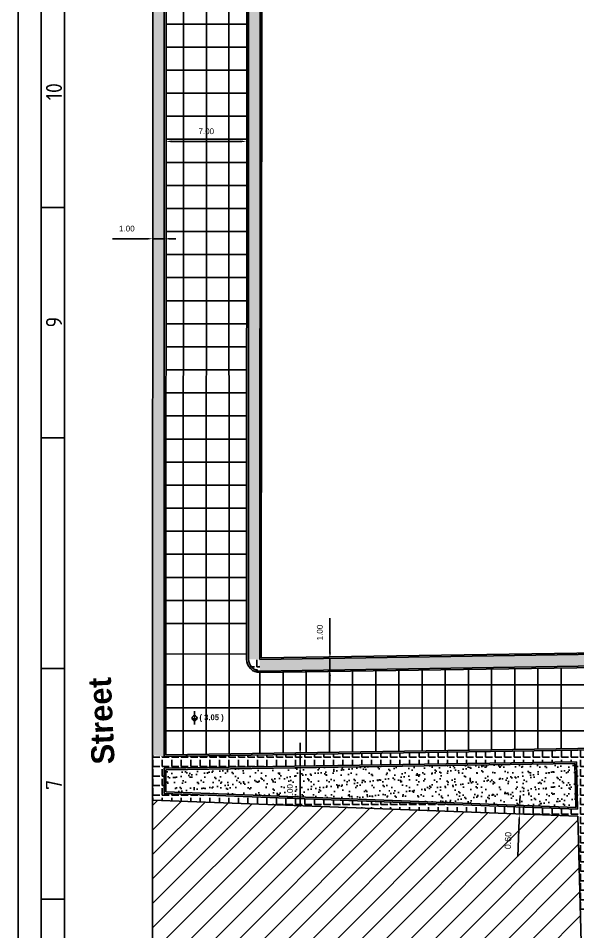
# Model space of a CAD drawing. Header units: inches. Extents: x 17 to 217, y 4 to 204.
# Drawn here: x 17.4 to 66, y 73.5 to 152.8 of the extents above; entities that cross this region are included whole.
import ezdxf

# ---------------------------------------------------------------- set-up
doc = ezdxf.new("R2010")
doc.units = ezdxf.units.IN
doc.header["$MEASUREMENT"] = 0
doc.layers.add('035', color=5, linetype='Continuous')
doc.layers.add('TEXT', color=6, linetype='Continuous')
doc.styles.add('Annotative', font='arial.ttf')
doc.styles.add('ISO Proportional', font='isocp.shx')
doc.styles.add('ROMANTIC', font='romab___.ttf')
doc.styles.get("Standard").update_dxf_attribs({"font": 'arial.ttf'})
doc.dimstyles.new('basem', dxfattribs={"dimtxt": 1.5, "dimasz": 0.5, "dimexe": 1.25, "dimexo": 0.625, "dimtad": 1, "dimzin": 1, "dimdsep": 46, "dimlunit": 6, "dimtxsty": 'Standard', "dimcen": 0.3, "dimse1": 1, "dimse2": 1, "dimadec": 0, "dimazin": 0, "dimtfac": 1, "dimtmove": 0, "dimatfit": 3, "dimfxl": 1, "dimtolj": 1, "dimtzin": 0, "dimarcsym": 0})
pattern_1 = [(0, (-17.9424, -42.48056), (0, 0.825), [0.6, -0.225]), (90, (-17.9424, -42.48056), (-0.825, 5e-17), [0.6, -0.225])]

# ---------------------------------------------------------------- blocks, each defined once
blk = doc.blocks.new('*D100')
at = {"color": 0, "lineweight": -2, "transparency": 16777216}
blk.add_line((36.721, 142.1), (30.724, 142.1), dxfattribs=at)
at = {"color": 0, "transparency": 16777216}
for points in [[(30.724, 142.183), (30.724, 142.017), (30.224, 142.1)], [(36.721, 142.183), (36.721, 142.017), (37.221, 142.1)]]:
    blk.add_solid(points, dxfattribs=at)
at = {"layer": 'Defpoints', "color": 0, "transparency": 16777216}
for p in [(30.224, 142.1), (37.221, 97.187, 0.036), (30.224, 88.891, 0.035)]:
    blk.add_point(p, dxfattribs=at)
at = {"color": 0, "transparency": 16777216, "insert": (33.723, 142.98), "char_height": 1.5, "attachment_point": 5, "style": 'Annotative'}
blk.add_mtext('\\A1;{\\H0.33333x;7.00}', dxfattribs=at)
blk = doc.blocks.new('*D83')
at = {"color": 0, "lineweight": -2, "transparency": 16777216}
for p, q in [((41.869, 89.421), (41.869, 89.921)), ((41.869, 88.921), (41.869, 87.921)), ((41.869, 87.421), (41.869, 84.421))]:
    blk.add_line(p, q, dxfattribs=at)
at = {"color": 0, "transparency": 16777216}
for points in [[(41.786, 89.421), (41.952, 89.421), (41.869, 88.921)], [(41.786, 87.421), (41.952, 87.421), (41.869, 87.921)]]:
    blk.add_solid(points, dxfattribs=at)
at = {"layer": 'Defpoints', "color": 0, "transparency": 16777216}
for p in [(41.719, 88.921, 0.035), (41.719, 87.921, 0.071), (41.869, 87.921)]:
    blk.add_point(p, dxfattribs=at)
at = {"color": 0, "transparency": 16777216, "insert": (40.989, 85.671), "char_height": 1.5, "attachment_point": 5, "rotation": 90, "style": 'Annotative'}
blk.add_mtext('\\A1;{\\H0.33333x;1.00}', dxfattribs=at)
blk = doc.blocks.new('*D92')
at = {"color": 0, "lineweight": -2, "transparency": 16777216}
for p, q in [((44.455, 97.748), (44.455, 100.748)), ((44.455, 96.241), (44.455, 97.248)), ((44.455, 95.741), (44.455, 95.241))]:
    blk.add_line(p, q, dxfattribs=at)
at = {"color": 0, "transparency": 16777216}
for points in [[(44.372, 97.748), (44.539, 97.748), (44.455, 97.248)], [(44.372, 95.741), (44.539, 95.741), (44.455, 96.241)]]:
    blk.add_solid(points, dxfattribs=at)
at = {"layer": 'Defpoints', "color": 0, "transparency": 16777216}
for p in [(44.455, 97.248), (44.455, 97.248), (44.455, 96.241)]:
    blk.add_point(p, dxfattribs=at)
at = {"color": 0, "transparency": 16777216, "insert": (43.575, 99.498), "char_height": 1.5, "attachment_point": 5, "rotation": 90, "style": 'Annotative'}
blk.add_mtext('\\A1;{\\H0.33333x;1.00}', dxfattribs=at)
blk = doc.blocks.new('*D93')
at = {"color": 0, "lineweight": -2, "transparency": 16777216}
for p, q in [((60.935, 84.857), (60.952, 85.357)), ((60.917, 84.358), (60.896, 83.759)), ((60.879, 83.259), (60.769, 80.084))]:
    blk.add_line(p, q, dxfattribs=at)
at = {"color": 0, "transparency": 16777216}
for points in [[(60.851, 84.86), (61.018, 84.854), (60.917, 84.358)], [(60.796, 83.262), (60.962, 83.256), (60.896, 83.759)]]:
    blk.add_solid(points, dxfattribs=at)
at = {"layer": 'Defpoints', "color": 0, "transparency": 16777216}
for p in [(60.917, 84.358, -0.006), (60.896, 83.759), (60.896, 83.759)]:
    blk.add_point(p, dxfattribs=at)
at = {"color": 0, "transparency": 16777216, "insert": (59.91, 81.453), "char_height": 1.5, "attachment_point": 5, "rotation": 88.00968, "style": 'Annotative'}
blk.add_mtext('\\A1;{\\H0.36667x;0.60}', dxfattribs=at)
blk = doc.blocks.new('*D95')
at = {"color": 0, "lineweight": -2, "transparency": 16777216}
for p, q in [((28.58, 133.656), (25.58, 133.656)), ((30.082, 133.656), (29.08, 133.656)), ((30.582, 133.656), (31.082, 133.656))]:
    blk.add_line(p, q, dxfattribs=at)
at = {"color": 0, "transparency": 16777216}
for points in [[(28.58, 133.739), (28.58, 133.572), (29.08, 133.656)], [(30.582, 133.739), (30.582, 133.572), (30.082, 133.656)]]:
    blk.add_solid(points, dxfattribs=at)
at = {"layer": 'Defpoints', "color": 0, "transparency": 16777216}
for p in [(29.08, 133.656), (29.08, 133.451), (30.082, 133.451)]:
    blk.add_point(p, dxfattribs=at)
at = {"color": 0, "transparency": 16777216, "insert": (26.83, 134.536), "char_height": 1.5, "attachment_point": 5, "style": 'Annotative'}
blk.add_mtext('\\A1;{\\H0.33333x;1.00}', dxfattribs=at)

msp = doc.modelspace()

# ---------------------------------------------------------------- hatches: boundary and pattern name
at = {"linetype": 'ByBlock', "ltscale": 50}
h = msp.add_hatch(dxfattribs=at)
h.set_pattern_fill('ANSI33', color=256, scale=10.6)
h.set_pattern_definition([(45, (789.4542, 129.9865), (-1.873833, 1.873833), []), (45, (791.328, 129.9865), (-1.873833, 1.873833), [1.325, -0.6625])])
h.paths.add_polyline_path([(65.634, 181.899), (65.754, 171.9), (89.052, 172.18), (88.932, 182.179)])
h.paths.add_polyline_path([(77.069, 176.895), (76.043, 177.921, 0.414214), (75.359, 177.921), (74.333, 176.895, 0.414214), (74.333, 176.211), (75.359, 175.186, 0.414214), (76.043, 175.186), (77.069, 176.211, 0.414214)], flags=16)
h.paths.add_polyline_path([(116.586, 170.286), (131.986, 170.395), (131.901, 182.393), (116.501, 182.385)])
h.paths.add_polyline_path([(123.052, 176.309), (124.077, 175.283, 0.414214), (124.761, 175.283), (125.787, 176.309, 0.414214), (125.787, 176.993), (124.761, 178.019, 0.414214), (124.077, 178.019), (123.052, 176.993, 0.414214)], flags=16)
h.paths.add_polyline_path([(77.346, 85.466), (77.352, 78.036), (82.452, 78.04), (82.446, 85.47)])
h.paths.add_polyline_path([(81.59, 81.633), (79.88, 79.924), (78.171, 81.633), (79.88, 83.343)], flags=16)
h.paths.add_polyline_path([(74.616, 175.701), (77.02, 175.701), (77.02, 177.561), (74.616, 177.561)], flags=24)
h.paths.add_polyline_path([(123.255, 175.764), (125.675, 175.764), (125.675, 177.672), (123.255, 177.672)], flags=24)
h.paths.add_polyline_path([(78.823, 80.856), (81.102, 80.856), (81.102, 82.632), (78.823, 82.632)], flags=24)
h = msp.add_hatch()
h.set_pattern_fill('ANGLE', color=256, scale=3)
h.set_pattern_definition(pattern_1)
h.paths.add_polyline_path([(30.084, 176.523), (29.088, 176.466), (29.079, 88.872), (30.073, 88.737)])
h = msp.add_hatch()
h.set_pattern_fill('ANGLE', color=256, scale=3)
h.set_pattern_definition(pattern_1)
edge = h.paths.add_edge_path()
edge.add_arc((38.783, 162.018), 1.404, 107.02042, 169.0714)
edge.add_line((37.405, 162.284), (38.392, 162.188))
edge.add_line((38.392, 162.188), (38.372, 163.36))
h.paths.add_polyline_path([(38.392, 162.188), (37.405, 162.284), (37.378, 97.187), (38.366, 97.162)])
h.paths.add_polyline_path([(97.221, 98.06), (38.366, 97.162), (38.376, 96.157), (97.323, 97.063)])
h = msp.add_hatch()
h.set_pattern_fill('ANGLE', color=256, scale=3)
h.set_pattern_definition(pattern_1)
edge = h.paths.add_edge_path()
edge.add_line((97.989, 115.697), (96.981, 115.576))
edge.add_line((96.981, 115.576), (69.766, 115.156))
edge.add_line((69.766, 115.156), (70.777, 114.455))
edge.add_line((70.777, 114.455), (71.024, 114.456))
edge.add_line((71.024, 114.456), (71.028, 114.176))
edge.add_line((71.028, 114.176), (75.194, 114.236))
edge.add_line((75.194, 114.236), (75.189, 114.517))
edge.add_line((75.189, 114.517), (75.589, 114.523))
edge.add_line((75.589, 114.523), (75.593, 114.245))
edge.add_line((75.593, 114.245), (79.389, 114.303))
edge.add_line((79.389, 114.303), (79.385, 114.581))
edge.add_line((79.385, 114.581), (79.784, 114.587))
edge.add_line((79.784, 114.587), (79.789, 114.31))
edge.add_line((79.789, 114.31), (83.768, 114.371))
edge.add_line((83.768, 114.371), (83.764, 114.648))
edge.add_line((83.764, 114.648), (84.164, 114.654))
edge.add_line((84.164, 114.654), (84.168, 114.377))
edge.add_line((84.168, 114.377), (88.148, 114.438))
edge.add_line((88.148, 114.438), (88.143, 114.715))
edge.add_line((88.143, 114.715), (88.543, 114.721))
edge.add_line((88.543, 114.721), (88.547, 114.444))
edge.add_line((88.547, 114.444), (92.527, 114.505))
edge.add_line((92.527, 114.505), (92.523, 114.782))
edge.add_line((92.523, 114.782), (92.924, 114.788))
edge.add_line((92.924, 114.788), (92.935, 114.081))
edge.add_line((92.935, 114.081), (92.785, 114.079))
edge.add_line((92.785, 114.079), (92.829, 111.191))
edge.add_line((92.829, 111.191), (92.979, 111.193))
edge.add_arc((93.139, 116.053), 4.863, 268.11462, 355.7982)
h.paths.add_polyline_path([(97.304, 163.178), (96.312, 162.925), (96.981, 115.576), (97.989, 115.697)])
edge = h.paths.add_edge_path()
edge.add_line((96.435, 163.978), (96.435, 162.957))
edge.add_line((96.435, 162.957), (97.303, 163.177))
edge.add_arc((96.45, 163.122), 0.855, 3.67742, 90.99835)
h.paths.add_polyline_path([(96.435, 163.978), (38.372, 163.36), (38.392, 162.295), (96.307, 162.924), (96.435, 162.957)])
h = msp.add_hatch()
h.set_pattern_fill('ANGLE', color=256, scale=3)
h.set_pattern_definition([(0, (-17.9801, -42.8904), (0, 0.825), [0.6, -0.225]), (90, (-17.9801, -42.8904), (-0.825, 5e-17), [0.6, -0.225])])
edge = h.paths.add_edge_path()
edge.add_line((38.366, 97.162), (37.378, 97.187))
edge.add_arc((38.443, 97.22), 1.065, 181.80739, 266.40485)
edge.add_line((38.376, 96.157), (38.366, 97.162))
h = msp.add_hatch(color=256)
h.paths.add_polyline_path([(32.922, 92.075), (32.707, 92.075), (32.707, 91.859, 0.414214)])
h.paths.add_polyline_path([(32.707, 92.075), (32.492, 92.075, 0.414214), (32.707, 91.859)])
h = msp.add_hatch()
h.set_pattern_fill('ANGLE', color=256, scale=3)
h.set_pattern_definition(pattern_1)
h.paths.add_polyline_path([(67.537, 88.321), (65.839, 88.321), (65.932, 84.821), (67.537, 84.832)])
h.paths.add_polyline_path([(69.237, 89.322), (30.073, 88.737), (29.079, 88.872), (30.073, 87.737), (69.237, 88.321)])
h.paths.add_polyline_path([(30.073, 87.737), (29.079, 88.872), (29.071, 84.964), (30.079, 84.925)])
h.paths.add_polyline_path([(30.079, 85.525), (30.079, 84.925), (65.965, 83.568), (65.949, 84.168)])
h.paths.add_polyline_path([(66.977, 84.821), (65.932, 84.821), (66.199, 74.737), (66.977, 74.737)])
h = msp.add_hatch()
h.set_pattern_fill('AR-SAND', color=256, scale=0.5)
h.set_pattern_definition([(37.5, (-17.9424, -42.48056), (-0.0314967, 0.963412), [0, -0.76, 0, -0.85, 0, -0.8125]), (7.5, (-17.9424, -42.4806), (0.884888, 1.411073), [0, -0.41, 0, -0.685, 0, -0.2625]), (327.5, (-18.5574, -42.48056), (1.557071, 0.0028295), [0, -0.25, 0, -0.9, 0, -1.175]), (317.5, (-18.5574, -42.4806), (1.503063, 0.438838), [0, -0.125, 0, -0.59, 0, -0.675])])
h.paths.add_polyline_path([(65.693, 88.141), (30.223, 87.589), (30.226, 85.675), (65.795, 84.323)])
h = msp.add_hatch()
h.set_pattern_fill('ANSI31', color=256, scale=12)
h.set_pattern_definition([(45, (789.4542, 129.9865), (-1.0606602, 1.0606602), [])])
h.paths.add_polyline_path([(29.071, 84.964), (29.06, 24.319), (67.475, 26.713), (65.965, 83.568)])
h.paths.add_polyline_path([(46.409, 55.336), (45.383, 54.311, 0.414214), (45.383, 53.627), (46.409, 52.601, 0.414214), (47.093, 52.601), (48.119, 53.627, 0.414214), (48.119, 54.311), (47.093, 55.336, 0.414214)], flags=16)
h.paths.add_polyline_path([(45.536, 53.065), (47.947, 53.065), (47.947, 54.93), (45.536, 54.93)], flags=24)

# ---------------------------------------------------------------- linework, layer by layer
for p, q in [((19.41, 6.452, -0.445), (19.41, 201.507, -0.445)), ((35.657, 181.524, 0), (35.721, 88.982, 0.036)), ((33.761, 180.088), (33.717, 88.941, 0.083)), ((31.764, 178.077, 0.043), (31.72, 88.918, 0.084)), ((29.088, 176.466), (29.071, 84.964)), ((30.084, 176.523), (30.073, 88.737, 0.035)), ((30.238, 176.466), (30.224, 88.891, 0.035)), ((37.238, 162.282, 0), (37.221, 97.187, 0.037)), ((37.405, 162.284, 0), (37.378, 97.187, -0.035)), ((38.366, 97.162, 0.036), (38.392, 162.295, 0.001)), ((38.5, 97.291, -0.034), (38.54, 162.145, 0.001)), ((37.235, 152.283, 0), (30.234, 152.283, 0.034)), ((37.235, 150.283, 0.001), (30.234, 150.283, 0.035)), ((37.235, 150.283, 0.001), (30.234, 150.283, 0.035)), ((37.234, 148.283, 0), (30.233, 148.283, 0.034)), ((37.233, 146.283, 0.001), (30.233, 146.283, 0.035)), ((37.232, 144.283, 0.002), (30.233, 144.283, 0.036)), ((37.232, 144.283, 0.002), (30.247, 144.283, 0.036)), ((37.233, 142.283, 0), (30.232, 142.284, 0.035)), ((37.232, 140.283, 0.002), (30.232, 140.284, 0.036)), ((37.231, 138.283, 0.003), (30.232, 138.284, 0.037)), ((37.231, 138.283, 0.003), (30.232, 138.284, 0.037)), ((37.231, 136.284, 0.001), (30.231, 136.284, 0.035)), ((37.231, 134.284, 0.002), (30.232, 134.284, 0.036)), ((37.232, 132.284, 0.003), (30.231, 132.284, 0.037)), ((37.232, 132.284, 0.003), (30.231, 132.284, 0.037)), ((37.229, 130.284, 0.002), (30.23, 130.284, 0.036)), ((37.229, 128.284, 0.003), (30.23, 128.284, 0.037)), ((37.228, 126.284, 0.004), (30.23, 126.284, 0.038)), ((37.227, 124.284, 0.002), (30.23, 124.285, 0.036)), ((37.227, 122.284, 0.003), (30.229, 122.285, 0.038)), ((37.226, 120.284, 0.005), (30.229, 120.285, 0.039)), ((37.226, 120.284, 0.005), (30.229, 120.285, 0.039)), ((37.226, 118.285, 0.003), (30.228, 118.285, 0.037)), ((37.226, 116.285, 0.004), (30.228, 116.285, 0.038)), ((37.225, 114.285, 0.001), (30.228, 114.285, 0.036)), ((37.225, 114.285, 0.001), (30.228, 114.285, 0.036)), ((37.225, 112.285, 0), (30.228, 112.286, 0.034)), ((37.224, 110.285, 0.001), (30.228, 110.286, 0.035)), ((37.224, 108.285, 0.002), (30.227, 108.286, 0.036)), ((37.224, 108.285, 0.002), (30.227, 108.286, 0.036)), ((37.223, 106.286, 0.001), (30.227, 106.286, 0.035)), ((37.223, 104.286, 0.002), (30.226, 104.286, 0.036)), ((37.222, 102.286, 0.003), (30.226, 102.286, 0.037)), ((37.221, 100.286, 0.001), (30.226, 100.286, 0.035)), ((37.221, 97.63, 0.036), (30.225, 97.657, 0.036)), ((37.378, 97.63, 0), (37.378, 97.63, 0)), ((70.032, 97.645, 0.046), (38.366, 97.162, 0.036)), ((69.879, 97.779, 0.071), (38.5, 97.291, -0.034)), ((97.323, 97.063, 0.035), (38.376, 96.157, -0.035)), ((97.306, 96.93, 0.036), (38.378, 96.03, 0.036)), ((38.376, 96.622, 0), (38.376, 96.622, 0)), ((38.376, 96.622, 0), (38.376, 96.622, 0)), ((38.378, 96.03, 0.036), (38.378, 89.023, 0.036)), ((40.389, 96.049, 0.038), (40.387, 89.062, 0.054)), ((42.4, 96.081, 0.04), (42.398, 89.075, 0.055)), ((44.41, 96.114, 0.041), (44.408, 89.115, 0.056)), ((46.421, 96.151, 0.043), (46.419, 89.134, 0.058)), ((48.432, 96.175, 0.045), (48.43, 89.193, 0.06)), ((50.442, 96.213, 0.046), (50.44, 89.186, 0.062)), ((52.453, 96.245, 0.048), (52.444, 89.228, 0.065)), ((54.464, 96.278, 0.049), (54.462, 89.258, 0.065)), ((56.474, 96.305, 0.051), (56.472, 89.294, 0.067)), ((58.485, 96.337, 0.053), (58.483, 89.327, 0.068)), ((60.496, 96.365, 0.054), (60.494, 89.353, 0.07)), ((62.506, 96.397, 0.056), (62.505, 89.388, 0.071)), ((64.517, 96.428, 0.058), (64.515, 89.418, 0.073)), ((38.378, 94.973, 0.036), (30.225, 94.974, 0.07)), ((38.378, 94.973, 0.036), (120.521, 94.932, 0.036)), ((38.378, 92.974, 0.034), (30.224, 92.974, 0.068)), ((38.356, 92.974, 0.036), (110.125, 92.91, -0.001)), ((32.707, 92.664, -0.036), (32.707, 91.523, -0.036)), ((38.386, 90.974, 0.035), (30.224, 90.974, 0.069)), ((38.333, 90.974, 0.036), (110.166, 90.975, 0.036)), ((72.714, 89.545, 0.036), (30.224, 88.891, 0.071)), ((72.736, 89.397, 0.036), (30.073, 88.737, 0.035)), ((30.073, 87.737, 0.035), (65.839, 88.29, 0.036)), ((65.839, 88.29, 0.036), (30.073, 87.737, 0.035)), ((30.223, 87.589, 0.032), (65.693, 88.141, 0.036)), ((65.795, 84.323, 0.036), (65.693, 88.141, 0.036)), ((65.949, 84.168, 0.036), (65.839, 88.29, 0.036)), ((30.073, 87.737, 0.071), (30.079, 85.525, 0.001)), ((30.223, 87.589, 0.032), (30.226, 85.675, 0.005)), ((30.226, 85.675, 0.005), (65.795, 84.323, 0.036)), ((29.071, 84.964), (29.06, 24.319)), ((30.079, 85.525, 0.001), (65.949, 84.168, 0.036))]:
    msp.add_line(p, q)
at = {"elevation": 0.036}
msp.add_lwpolyline([(29.071, 84.964), (65.965, 83.568), (67.475, 26.713)], dxfattribs=at)
msp.add_circle((32.707, 92.075, -0.036), 0.215)
for centre, radius, start, end in [((38.363, 97.172, 0.036), 1.142, 179.25269, 270.78664), ((38.442, 97.22, -0.035), 1.065, 181.79725, 266.41499)]:
    msp.add_arc(centre, radius, start, end)
at = {"layer": '035'}
for p, q in [((17.41, 203.507, -0.445), (17.41, 4.452, -0.445)), ((21.41, 8.455, -0.445), (21.41, 199.507, -0.445)), ((19.41, 136.377, -0.445), (21.41, 136.377, -0.445)), ((19.41, 116.377, -0.445), (21.41, 116.377, -0.445)), ((19.41, 96.377, -0.445), (21.41, 96.377, -0.445)), ((19.41, 76.377, -0.445), (21.41, 76.377, -0.445))]:
    msp.add_line(p, q, dxfattribs=at)
at = {"layer": 'TEXT', "linetype": 'Continuous'}
msp.add_point((29.071, 84.964, 0.036), dxfattribs=at)

# ---------------------------------------------------------------- texts
at = {"style": 'ROMANTIC'}
msp.add_text('Street', height=1.9925, rotation=92.5229, dxfattribs=at).set_placement((25.773, 88.098))
msp.add_text(' ( 3.05 )  ', height=0.49816, dxfattribs=at).set_placement((32.943, 91.896, -0.036))
at = {"layer": '035', "style": 'ISO Proportional'}
for s, p in [('10', (21.21, 145.666, -0.445)), ('9', (21.21, 125.961, -0.445)), ('7', (21.21, 85.846, -0.445))]:
    msp.add_text(s, height=1.4, rotation=90, dxfattribs=at).set_placement(p)

# ---------------------------------------------------------------- dimensions: what is measured, and where the dimension line sits
for base, p1, p2, picture, middle in [((30.224, 142.1), (37.221, 97.187, 0.036), (30.224, 88.891, 0.035), '*D100', (33.723, 142.98)), ((29.08, 133.656), (30.082, 133.451), (29.08, 133.451), '*D95', (26.83, 134.536))]:
    dim = msp.add_linear_dim(base=base, p1=p1, p2=p2, text='{\\H0.33333x;<>}', dimstyle='basem', override={"dimtxsty": 'Annotative'})
    dim.commit()
    dim.dimension.update_dxf_attribs({"geometry": picture, "text_midpoint": middle})
for base, p1, p2, text, picture, middle in [((44.455, 97.248), (44.455, 96.241), (44.455, 97.248), '{\\H0.33333x;1.00}', '*D92', (43.575, 99.498)), ((41.869, 87.921), (41.719, 88.921, 0.035), (41.719, 87.921, 0.071), '{\\H0.33333x;<>}', '*D83', (40.989, 85.671))]:
    dim = msp.add_linear_dim(base=base, p1=p1, p2=p2, angle=90, text=text, dimstyle='basem', override={"dimtxsty": 'Annotative'})
    dim.commit()
    dim.dimension.update_dxf_attribs({"geometry": picture, "text_midpoint": middle})
dim = msp.add_aligned_dim(p1=(60.917, 84.358, -0.006), p2=(60.896, 83.759), distance=0, text='{\\H0.36667x;<>}', dimstyle='basem', override={"dimtxsty": 'Annotative'})
dim.commit()
dim.dimension.update_dxf_attribs({"geometry": '*D93', "text_midpoint": (59.91, 81.453)})

doc.saveas('drawing.dxf')
